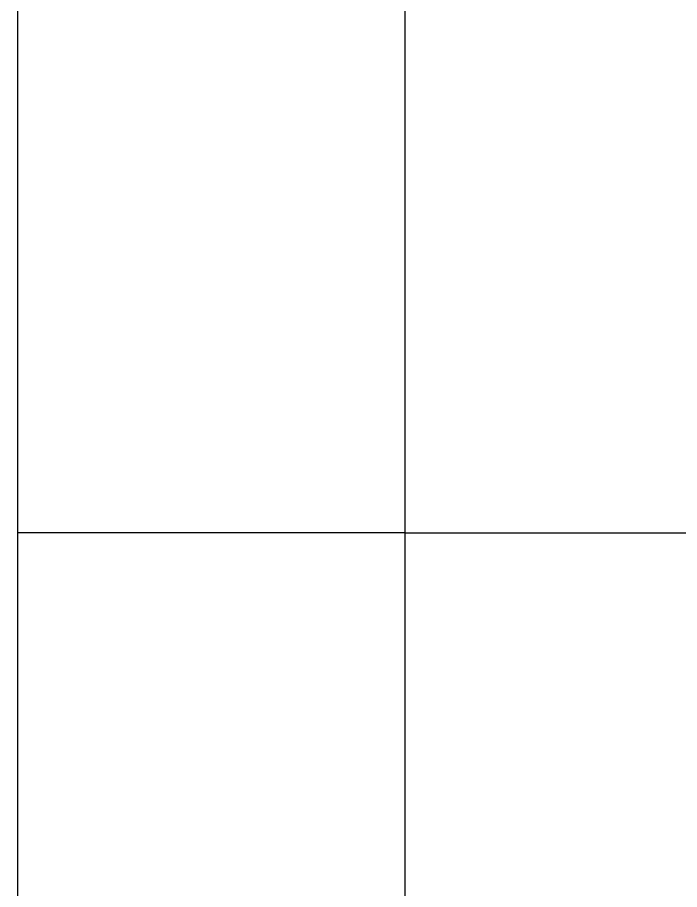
# Model space of a CAD drawing. Header units: millimetres. Extents: x 0 to 594, y 0 to 420.
# Drawn here: x 10 to 28.81, y 102.87 to 127.63 of the extents above; entities that cross this region are included whole.
import ezdxf

# ---------------------------------------------------------------- set-up
doc = ezdxf.new("R2010")
doc.units = ezdxf.units.MM
doc.header["$LTSCALE"] = 100
doc.layers.add('GA-Trennlinie-Regelstruktur', color=7, linetype='Continuous')
doc.styles.get("Standard").update_dxf_attribs({"font": 'arial.ttf'})

# ---------------------------------------------------------------- blocks, each defined once
blk = doc.blocks.new('OC_VORLAGE_BLATTRAHMEN_DIN_A2_V1')
for p, q in [((16, 113), (10, 113)), ((21, 113), (16, 113))]:
    blk.add_line(p, q)
blk.add_lwpolyline([(10, 10), (584, 10), (584, 410), (10, 410)], close=True)
blk.add_lwpolyline([(10, 10), (584, 10), (584, 410), (10, 410)], close=True)
blk.add_lwpolyline([(21, 410), (21, 10)])
at = {"layer": 'GA-Trennlinie-Regelstruktur'}
blk.add_lwpolyline([(21, 113), (584, 113)], dxfattribs=at)
blk.add_attdef('', (578, 16), '', height=4)

msp = doc.modelspace()

# ---------------------------------------------------------------- block references
msp.add_blockref('OC_VORLAGE_BLATTRAHMEN_DIN_A2_V1', (0, 0))

doc.saveas('drawing.dxf')
